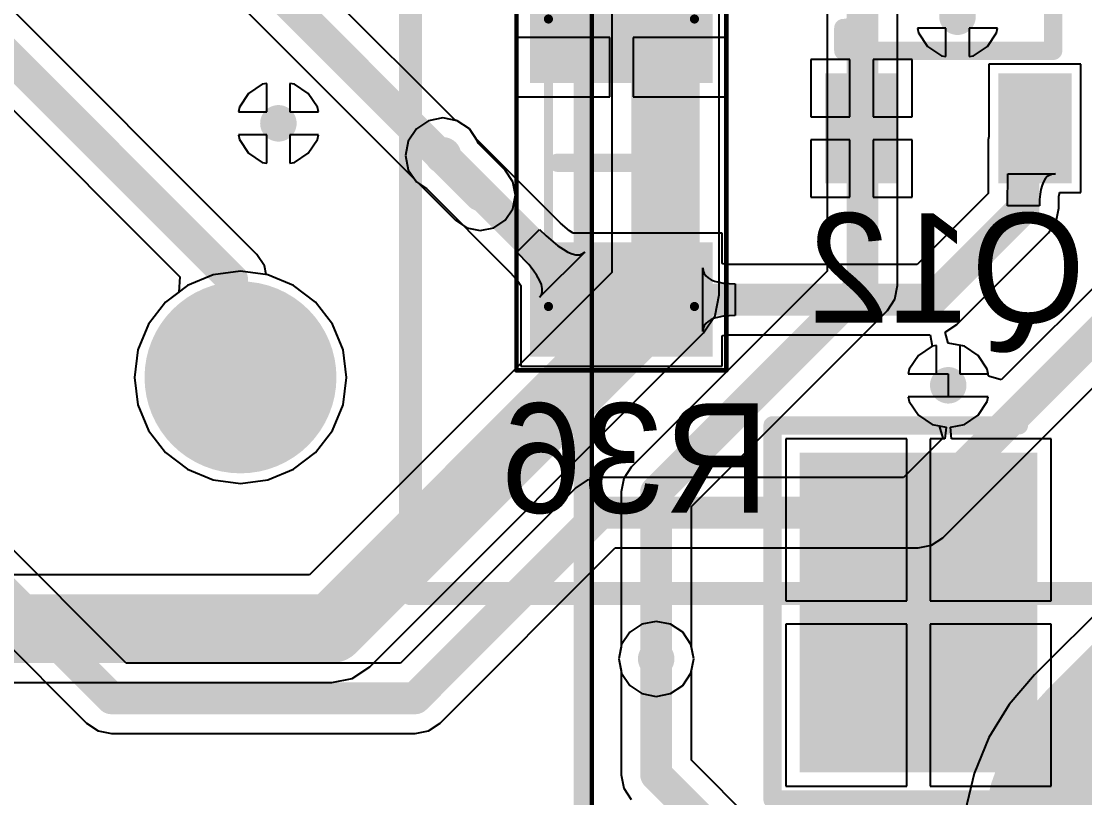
# Model space of a CAD drawing. Header units: millimetres. Extents: x 0.26 to 7.33, y 1.06 to 4.59.
# Drawn here: x 3.9001 to 4.3589, y 2.7251 to 3.06 of the extents above; entities that cross this region are included whole.
import ezdxf

# ---------------------------------------------------------------- set-up
doc = ezdxf.new("R2010")
doc.units = ezdxf.units.MM
doc.header["$MEASUREMENT"] = 0
for name, color, linetype in [('BottomLayer', 5, 'Continuous'), ('BottomOverlay', 54, 'Continuous'), ('BottomPaste', 16, 'Continuous'), ('BottomSolder', 6, 'Continuous'), ('Mechanical1', 6, 'Continuous'), ('Mechanical13', 56, 'Continuous'), ('Mechanical15', 56, 'Continuous'), ('Mechanical16', 56, 'Continuous'), ('MultiLayer', 9, 'Continuous'), ('PadHoleLayer', 156, 'Continuous'), ('TopLayer', 1, 'Continuous'), ('TopOverlay', 2, 'Continuous'), ('TopPaste', 8, 'Continuous'), ('TopSolder', 216, 'Continuous'), ('ViaHoleLayer', 16, 'Continuous')]:
    doc.layers.add(name, color=color, linetype=linetype)

# ---------------------------------------------------------------- blocks, each defined once
blk = doc.blocks.new('SOT23_3_B_2')
at = {"layer": 'BottomLayer'}
for points in [[(-0.01181, 0.0315), (0.01181, 0.0315), (-0.01181, 0.07087), (0.01181, 0.07087)], [(-0.04921, -0.07087), (-0.02559, -0.07087), (-0.04921, -0.0315), (-0.02559, -0.0315)], [(0.02559, -0.07087), (0.04921, -0.07087), (0.02559, -0.0315), (0.04921, -0.0315)]]:
    blk.add_solid(points, dxfattribs=at)
at = {"layer": 'BottomOverlay', "const_width": 0.00394}
for points in [[(-0.06102, 0.02165, 1), (-0.05709, 0.02165, 1)], [(-0.04724, 0.01772, 1), (-0.04331, 0.01772, 1)], [(-0.04724, 0.01772, 1), (-0.04331, 0.01772, 1)], [(0.04331, 0.01772, 1), (0.04724, 0.01772, 1)], [(0.04331, 0.01772, 1), (0.04724, 0.01772, 1)], [(-0.04724, 0.00787, 1), (-0.04331, 0.00787, 1)], [(-0.04724, 0.00787, 1), (-0.04331, 0.00787, 1)], [(-0.04724, -0.00787, 1), (-0.04331, -0.00787, 1)], [(-0.04724, -0.00787, 1), (-0.04331, -0.00787, 1)], [(-0.04724, -0.01772, 1), (-0.04331, -0.01772, 1)], [(-0.04724, -0.01772, 1), (-0.04331, -0.01772, 1)], [(0.04331, -0.01772, 1), (0.04724, -0.01772, 1)], [(0.04331, -0.01772, 1), (0.04724, -0.01772, 1)]]:
    blk.add_lwpolyline(points, format="xyb", close=True, dxfattribs=at)
at = {"layer": 'BottomOverlay', "const_width": 0.00787}
for points in [[(-0.04528, 0.01772), (0.04528, 0.01772)], [(-0.04528, 0.00787), (-0.04528, 0.01772)], [(0.04528, -0.01772), (0.04528, 0.01772)], [(-0.04528, -0.01772), (-0.04528, -0.00787)], [(-0.04528, -0.01772), (0.04528, -0.01772)]]:
    blk.add_lwpolyline(points, dxfattribs=at)
blk.add_lwpolyline([(-0.04528, 0.00787, -1), (-0.04528, -0.00787)], format="xyb", dxfattribs=at)
at = {"layer": 'BottomPaste'}
for points in [[(-0.01181, 0.0315), (0.01181, 0.0315), (-0.01181, 0.07087), (0.01181, 0.07087)], [(-0.04921, -0.07087), (-0.02559, -0.07087), (-0.04921, -0.0315), (-0.02559, -0.0315)], [(0.02559, -0.07087), (0.04921, -0.07087), (0.02559, -0.0315), (0.04921, -0.0315)]]:
    blk.add_solid(points, dxfattribs=at)
at = {"layer": 'BottomSolder'}
for points in [[(-0.01581, 0.0275), (0.01581, 0.0275), (-0.01581, 0.07487), (0.01581, 0.07487)], [(-0.05321, -0.07487), (-0.02159, -0.07487), (-0.05321, -0.0275), (-0.02159, -0.0275)], [(0.02159, -0.07487), (0.05321, -0.07487), (0.02159, -0.0275), (0.05321, -0.0275)]]:
    blk.add_solid(points, dxfattribs=at)
blk = doc.blocks.new('SMC_74')
at = {"layer": 'Mechanical1', "const_width": 0.00394}
for points in [[(0, -0.00787), (0, 0.00787)], [(-0.00787, 0), (0.00787, 0)]]:
    blk.add_lwpolyline(points, dxfattribs=at)
at = {"layer": 'Mechanical1', "const_width": 0.00197}
for points in [[(-0.00098, 0.00787, 1), (0.00098, 0.00787, 1)], [(-0.00886, 0, 1), (-0.00689, 0, 1)], [(0.00689, 0, 1), (0.00886, 0, 1)], [(-0.00098, -0.00787, 1), (0.00098, -0.00787, 1)]]:
    blk.add_lwpolyline(points, format="xyb", close=True, dxfattribs=at)
at = {"layer": 'TopLayer'}
for points in [[(-0.18406, -0.06496), (-0.08957, -0.06496), (-0.18406, 0.06496), (-0.08957, 0.06496)], [(0.08957, -0.06496), (0.18406, -0.06496), (0.08957, 0.06496), (0.18406, 0.06496)]]:
    blk.add_solid(points, dxfattribs=at)
at = {"layer": 'TopOverlay', "const_width": 0.00787}
for points in [[(-0.1998, 0.08071), (-0.0935, 0.08071)], [(-0.1998, -0.08071), (-0.1998, 0.08071)], [(0.0935, 0.08071), (0.19587, 0.08071)], [(0.19587, 0.08091), (0.21358, 0.06299)], [(0.21358, -0.06299), (0.21358, 0.06299)], [(0.19587, -0.08071), (0.21358, -0.06299)], [(-0.1998, -0.08071), (-0.0935, -0.08071)], [(0.0935, -0.08071), (0.19587, -0.08071)]]:
    blk.add_lwpolyline(points, dxfattribs=at)
at = {"layer": 'TopOverlay', "const_width": 0.00394}
for points in [[(-0.20177, 0.08071, 1), (-0.19783, 0.08071, 1)], [(-0.20177, 0.08071, 1), (-0.19783, 0.08071, 1)], [(-0.09547, 0.08071, 1), (-0.09154, 0.08071, 1)], [(0.09154, 0.08071, 1), (0.09547, 0.08071, 1)], [(0.1939, 0.08091, 1), (0.19783, 0.08091, 1)], [(0.1939, 0.08071, 1), (0.19783, 0.08071, 1)], [(0.21161, 0.06299, 1), (0.21555, 0.06299, 1)], [(0.21161, 0.06299, 1), (0.21555, 0.06299, 1)], [(0.21161, -0.06299, 1), (0.21555, -0.06299, 1)], [(0.21161, -0.06299, 1), (0.21555, -0.06299, 1)], [(-0.20177, -0.08071, 1), (-0.19783, -0.08071, 1)], [(-0.20177, -0.08071, 1), (-0.19783, -0.08071, 1)], [(-0.09547, -0.08071, 1), (-0.09154, -0.08071, 1)], [(0.09154, -0.08071, 1), (0.09547, -0.08071, 1)], [(0.1939, -0.08071, 1), (0.19783, -0.08071, 1)], [(0.1939, -0.08071, 1), (0.19783, -0.08071, 1)]]:
    blk.add_lwpolyline(points, format="xyb", close=True, dxfattribs=at)
at = {"layer": 'TopPaste'}
for points in [[(-0.18406, -0.06496), (-0.08957, -0.06496), (-0.18406, 0.06496), (-0.08957, 0.06496)], [(0.08957, -0.06496), (0.18406, -0.06496), (0.08957, 0.06496), (0.18406, 0.06496)]]:
    blk.add_solid(points, dxfattribs=at)
at = {"layer": 'TopSolder'}
for points in [[(-0.18806, -0.06896), (-0.08557, -0.06896), (-0.18806, 0.06896), (-0.08557, 0.06896)], [(0.08557, -0.06896), (0.18806, -0.06896), (0.08557, 0.06896), (0.18806, 0.06896)]]:
    blk.add_solid(points, dxfattribs=at)
blk = doc.blocks.new('TECO_PB134_5_V_85')
at = {"layer": 'BottomLayer', "const_width": 0.0374}
blk.add_lwpolyline([(-0.11713, 0.14764, 1), (-0.07972, 0.14764, 1)], format="xyb", close=True, dxfattribs=at)
at = {"layer": 'BottomSolder', "const_width": 0.0414}
blk.add_lwpolyline([(-0.11913, 0.14764, 1), (-0.07772, 0.14764, 1)], format="xyb", close=True, dxfattribs=at)
at = {"layer": 'Mechanical13', "const_width": 0.00394}
blk.add_lwpolyline([(0.29528, 0.29528), (-0.29528, 0.29528)], dxfattribs=at)
at = {"layer": 'Mechanical15', "const_width": 0.00197}
blk.add_lwpolyline([(0.29921, 0.29921), (-0.29921, 0.29921)], dxfattribs=at)
at = {"layer": 'MultiLayer', "const_width": 0.0374}
blk.add_lwpolyline([(-0.11713, 0.14764, 1), (-0.07972, 0.14764, 1)], format="xyb", close=True, dxfattribs=at)
at = {"layer": 'PadHoleLayer', "const_width": 0.02756}
blk.add_lwpolyline([(-0.1122, 0.14764, 1), (-0.08465, 0.14764, 1)], format="xyb", close=True, dxfattribs=at)
at = {"layer": 'TopLayer', "const_width": 0.0374}
blk.add_lwpolyline([(-0.11713, 0.14764, 1), (-0.07972, 0.14764, 1)], format="xyb", close=True, dxfattribs=at)
at = {"layer": 'TopOverlay', "const_width": 0.00787}
blk.add_lwpolyline([(0.29528, 0.29528), (-0.29528, 0.29528)], dxfattribs=at)
at = {"layer": 'TopSolder', "const_width": 0.0414}
blk.add_lwpolyline([(-0.11913, 0.14764, 1), (-0.07772, 0.14764, 1)], format="xyb", close=True, dxfattribs=at)
blk = doc.blocks.new('RESC3216X60N_B_121')
at = {"layer": 'BottomLayer'}
for points in [[(-0.07972, 0.03543), (-0.07972, -0.03543), (-0.03839, 0.03543), (-0.03839, -0.03543)], [(0.03839, 0.03543), (0.03839, -0.03543), (0.07972, 0.03543), (0.07972, -0.03543)]]:
    blk.add_solid(points, dxfattribs=at)
at = {"layer": 'BottomOverlay', "const_width": 0.00787}
blk.add_lwpolyline([(0, -0.02756), (0, 0.02756)], dxfattribs=at)
at = {"layer": 'BottomOverlay', "const_width": 0.00394}
for points in [[(-0.00197, 0.02756, 1), (0.00197, 0.02756, 1)], [(-0.00197, -0.02756, 1), (0.00197, -0.02756, 1)]]:
    blk.add_lwpolyline(points, format="xyb", close=True, dxfattribs=at)
at = {"layer": 'BottomPaste'}
for points in [[(-0.07972, 0.03543), (-0.07972, -0.03543), (-0.03839, 0.03543), (-0.03839, -0.03543)], [(0.03839, 0.03543), (0.03839, -0.03543), (0.07972, 0.03543), (0.07972, -0.03543)]]:
    blk.add_solid(points, dxfattribs=at)
at = {"layer": 'BottomSolder'}
for points in [[(-0.08372, 0.03943), (-0.08372, -0.03943), (-0.03439, 0.03943), (-0.03439, -0.03943)], [(0.03439, 0.03943), (0.03439, -0.03943), (0.08372, 0.03943), (0.08372, -0.03943)]]:
    blk.add_solid(points, dxfattribs=at)
at = {"layer": 'Mechanical15', "const_width": 0.00394}
for points in [[(-0.06201, -0.0315), (-0.06201, 0.0315)], [(0.06201, 0.0315), (-0.06201, 0.0315)], [(0.06201, -0.0315), (0.06201, 0.0315)], [(0.06201, -0.0315), (-0.06201, -0.0315)]]:
    blk.add_lwpolyline(points, dxfattribs=at)
at = {"layer": 'Mechanical15', "const_width": 0.00197}
for points in [[(-0.06299, 0.0315, 1), (-0.06102, 0.0315, 1)], [(-0.06299, 0.0315, 1), (-0.06102, 0.0315, 1)], [(0.06102, 0.0315, 1), (0.06299, 0.0315, 1)], [(0.06102, 0.0315, 1), (0.06299, 0.0315, 1)], [(-0.06299, -0.0315, 1), (-0.06102, -0.0315, 1)], [(-0.06299, -0.0315, 1), (-0.06102, -0.0315, 1)], [(0.06102, -0.0315, 1), (0.06299, -0.0315, 1)], [(0.06102, -0.0315, 1), (0.06299, -0.0315, 1)]]:
    blk.add_lwpolyline(points, format="xyb", close=True, dxfattribs=at)
at = {"layer": 'Mechanical16', "const_width": 0.00197}
for points in [[(-0.08957, -0.04528), (-0.08957, 0.04528)], [(0.08957, 0.04528), (-0.08957, 0.04528)], [(0.08957, -0.04528), (0.08957, 0.04528)], [(0.08957, -0.04528), (-0.08957, -0.04528)]]:
    blk.add_lwpolyline(points, dxfattribs=at)
at = {"layer": 'Mechanical16', "const_width": 0.000984}
for points in [[(-0.09006, 0.04528, 1), (-0.08907, 0.04528, 1)], [(-0.09006, 0.04528, 1), (-0.08907, 0.04528, 1)], [(0.08907, 0.04528, 1), (0.09006, 0.04528, 1)], [(0.08907, 0.04528, 1), (0.09006, 0.04528, 1)], [(-0.09006, -0.04528, 1), (-0.08907, -0.04528, 1)], [(-0.09006, -0.04528, 1), (-0.08907, -0.04528, 1)], [(0.08907, -0.04528, 1), (0.09006, -0.04528, 1)], [(0.08907, -0.04528, 1), (0.09006, -0.04528, 1)]]:
    blk.add_lwpolyline(points, format="xyb", close=True, dxfattribs=at)

msp = doc.modelspace()

# ---------------------------------------------------------------- linework, layer by layer
at = {"layer": 'BottomLayer'}
for p, q in [((4.87626, 3.45873), (4.32286, 2.90533)), ((4.29773, 2.83727), (4.89329, 3.43282)), ((4.77349, 3.21434), (4.33722, 2.77807)), ((3.94529, 2.78318), (3.56873, 3.15973)), ((4.299, 3.057), (4.28677, 3.057)), ((4.28677, 3.057), (4.28716, 3.05503)), ((4.299, 3.04477), (4.299, 3.057)), ((4.32123, 3.057), (4.309, 3.057)), ((4.309, 3.057), (4.309, 3.04477)), ((4.32084, 3.05503), (4.32123, 3.057)), ((4.154, 3.05306), (4.11357, 3.05306)), ((4.11357, 3.05306), (4.11357, 3.02739)), ((4.154, 3.02739), (4.154, 3.05306)), ((4.20443, 3.05306), (4.164, 3.05306)), ((4.164, 3.05306), (4.164, 3.02739)), ((4.20443, 3.02739), (4.20443, 3.05306)), ((4.28716, 3.05503), (4.29111, 3.04911)), ((4.31689, 3.04911), (4.32084, 3.05503)), ((4.29111, 3.04911), (4.29703, 3.04516)), ((4.31097, 3.04516), (4.31689, 3.04911)), ((4.2576, 3.0435), (4.24079, 3.0435)), ((4.24079, 3.0435), (4.24079, 3.01882)), ((4.2576, 3.01882), (4.2576, 3.0435)), ((4.28441, 3.0435), (4.2676, 3.0435)), ((4.2676, 3.0435), (4.2676, 3.01882)), ((4.28441, 3.01882), (4.28441, 3.0435)), ((4.29703, 3.04516), (4.299, 3.04477)), ((4.309, 3.04477), (4.31097, 3.04516)), ((4.35721, 3.0415), (4.31759, 3.0415)), ((4.31759, 3.0415), (4.31759, 3.01036)), ((4.35721, 2.98613), (4.35721, 3.0415)), ((4.006, 3.03323), (4.00403, 3.03284)), ((4.006, 3.021), (4.006, 3.03323)), ((4.01797, 3.03284), (4.016, 3.03323)), ((4.016, 3.03323), (4.016, 3.021)), ((3.99811, 3.02889), (3.99416, 3.02297)), ((4.00403, 3.03284), (3.99811, 3.02889)), ((4.02389, 3.02889), (4.01797, 3.03284)), ((4.02784, 3.02297), (4.02389, 3.02889)), ((4.11357, 3.02739), (4.154, 3.02739)), ((4.164, 3.02739), (4.20443, 3.02739)), ((3.99416, 3.02297), (3.99377, 3.021)), ((3.99377, 3.021), (4.006, 3.021)), ((4.016, 3.021), (4.02823, 3.021)), ((4.02823, 3.021), (4.02784, 3.02297)), ((4.07581, 3.01713), (4.07056, 3.01363)), ((4.082, 3.01837), (4.07581, 3.01713)), ((4.08819, 3.01713), (4.082, 3.01837)), ((4.09344, 3.01363), (4.08819, 3.01713)), ((4.24079, 3.01882), (4.2576, 3.01882)), ((4.2676, 3.01882), (4.28441, 3.01882)), ((4.006, 3.011), (3.99377, 3.011)), ((3.99377, 3.011), (3.99416, 3.00903)), ((4.006, 2.99877), (4.006, 3.011)), ((4.02823, 3.011), (4.016, 3.011)), ((4.016, 3.011), (4.016, 2.99877)), ((4.02784, 3.00903), (4.02823, 3.011)), ((4.07056, 3.01363), (4.06705, 3.00837)), ((4.0963, 3.00935), (4.09344, 3.01363)), ((4.31759, 3.01036), (4.3173, 3.0089)), ((3.99416, 3.00903), (3.99811, 3.00311)), ((4.02389, 3.00311), (4.02784, 3.00903)), ((4.06705, 3.00837), (4.06581, 3.00218)), ((4.13265, 2.973), (4.0963, 3.00935)), ((4.2576, 3.00882), (4.24079, 3.00882)), ((4.24079, 3.00882), (4.24079, 2.98413)), ((4.2576, 2.98413), (4.2576, 3.00882)), ((4.28441, 3.00882), (4.2676, 3.00882)), ((4.2676, 3.00882), (4.2676, 2.98413)), ((4.28441, 2.98413), (4.28441, 3.00882)), ((4.3173, 3.0089), (4.3173, 2.98577)), ((3.99811, 3.00311), (4.00403, 2.99916)), ((4.01797, 2.99916), (4.02389, 3.00311)), ((4.06581, 3.00218), (4.06705, 2.99599)), ((4.00403, 2.99916), (4.006, 2.99877)), ((4.016, 2.99877), (4.01797, 2.99916)), ((4.06705, 2.99599), (4.07056, 2.99074)), ((4.32559, 2.98047), (4.32571, 2.99425)), ((4.32571, 2.99425), (4.34626, 2.99425)), ((4.34185, 2.99205), (4.34109, 2.99081)), ((4.34275, 2.99301), (4.34185, 2.99205)), ((4.34378, 2.9937), (4.34275, 2.99301)), ((4.34495, 2.99412), (4.34378, 2.9937)), ((4.34626, 2.99425), (4.34495, 2.99412)), ((4.07056, 2.99074), (4.07483, 2.98788)), ((4.07483, 2.98788), (4.11055, 2.95216)), ((4.33999, 2.9875), (4.33965, 2.98543)), ((4.34047, 2.98929), (4.33999, 2.9875)), ((4.34109, 2.99081), (4.34047, 2.98929)), ((4.24079, 2.98413), (4.2576, 2.98413)), ((4.2676, 2.98413), (4.28441, 2.98413)), ((4.3173, 2.98577), (4.28666, 2.95513)), ((4.33944, 2.98309), (4.33937, 2.98047)), ((4.33965, 2.98543), (4.33944, 2.98309)), ((4.34766, 2.98348), (4.34774, 2.9844)), ((4.34766, 2.97948), (4.34766, 2.98348)), ((4.34774, 2.9844), (4.34797, 2.98577)), ((4.34797, 2.98577), (4.34807, 2.98613)), ((4.34807, 2.98613), (4.35721, 2.98613)), ((4.33937, 2.98047), (4.32559, 2.98047)), ((4.34651, 2.97367), (4.34766, 2.97948)), ((4.34322, 2.96875), (4.34651, 2.97367)), ((4.11394, 2.96049), (4.12369, 2.97024)), ((4.12369, 2.97024), (4.12651, 2.96751)), ((4.13655, 2.9697), (4.13265, 2.973)), ((4.13811, 2.96861), (4.13655, 2.9697)), ((4.30368, 2.92921), (4.34321, 2.96875)), ((4.34321, 2.96875), (4.34322, 2.96875)), ((4.12651, 2.96751), (4.13158, 2.96322)), ((4.14299, 2.96861), (4.13811, 2.96861)), ((4.14317, 2.96865), (4.14299, 2.96861)), ((4.14336, 2.96861), (4.14317, 2.96865)), ((4.20243, 2.96861), (4.14336, 2.96861)), ((4.20243, 2.95552), (4.20243, 2.96861)), ((4.11901, 2.95504), (4.11394, 2.96049)), ((4.14317, 2.96049), (4.12369, 2.94101)), ((4.13158, 2.96322), (4.13382, 2.96166)), ((4.13382, 2.96166), (4.13587, 2.96049)), ((4.13587, 2.96049), (4.13772, 2.95971)), ((4.13772, 2.95971), (4.13937, 2.95933)), ((4.14084, 2.95933), (4.1421, 2.95971)), ((4.1421, 2.95971), (4.14317, 2.96049)), ((4.12096, 2.9526), (4.11901, 2.95504)), ((4.13937, 2.95933), (4.14084, 2.95933)), ((4.20272, 2.95544), (4.20243, 2.95552)), ((4.20411, 2.95521), (4.20272, 2.95544)), ((4.20505, 2.95513), (4.20411, 2.95521)), ((4.28666, 2.95513), (4.20505, 2.95513)), ((3.98279, 2.95066), (3.97174, 2.94608)), ((3.99464, 2.95222), (3.98279, 2.95066)), ((4.00649, 2.95066), (3.99464, 2.95222)), ((4.01753, 2.94608), (4.00649, 2.95066)), ((4.11055, 2.95216), (4.11283, 2.94971)), ((4.12252, 2.95036), (4.12096, 2.9526)), ((4.12369, 2.94831), (4.12252, 2.95036)), ((4.19419, 2.92617), (4.19419, 2.95372)), ((4.19419, 2.95372), (4.19433, 2.95242)), ((4.19433, 2.95242), (4.19475, 2.95124)), ((4.19475, 2.95124), (4.19544, 2.95021)), ((3.97174, 2.94608), (3.96226, 2.93881)), ((4.02702, 2.93881), (4.01753, 2.94608)), ((4.11283, 2.94971), (4.11442, 2.94772)), ((4.11442, 2.94772), (4.11557, 2.94607)), ((4.11557, 2.94607), (4.11557, 2.94119)), ((4.12447, 2.94646), (4.12369, 2.94831)), ((4.12486, 2.94481), (4.12447, 2.94646)), ((4.19544, 2.95021), (4.19642, 2.94931)), ((4.19642, 2.94931), (4.19767, 2.94856)), ((4.19767, 2.94856), (4.1992, 2.94794)), ((4.1992, 2.94794), (4.201, 2.94745)), ((4.201, 2.94745), (4.20309, 2.94711)), ((4.20309, 2.94711), (4.20545, 2.9469)), ((4.20545, 2.9469), (4.20809, 2.94683)), ((4.20809, 2.94683), (4.20809, 2.93306)), ((4.11557, 2.94119), (4.11553, 2.94101)), ((4.12369, 2.94101), (4.12447, 2.94208)), ((4.12447, 2.94208), (4.12486, 2.94335)), ((4.12486, 2.94335), (4.12486, 2.94481)), ((3.96226, 2.93881), (3.95498, 2.92932)), ((4.0343, 2.92932), (4.02702, 2.93881)), ((4.11553, 2.94101), (4.11557, 2.94082)), ((4.11557, 2.94082), (4.11557, 2.91128)), ((3.74938, 2.93615), (3.92826, 2.75727)), ((4.201, 2.93244), (4.1992, 2.93195)), ((4.20309, 2.93278), (4.201, 2.93244)), ((4.20545, 2.93299), (4.20309, 2.93278)), ((4.20809, 2.93306), (4.20545, 2.93299)), ((3.95498, 2.92932), (3.9504, 2.91828)), ((4.03887, 2.91828), (4.0343, 2.92932)), ((4.19433, 2.92747), (4.19419, 2.92617)), ((4.19475, 2.92865), (4.19433, 2.92747)), ((4.19544, 2.92968), (4.19475, 2.92865)), ((4.19642, 2.93057), (4.19544, 2.92968)), ((4.19767, 2.93133), (4.19642, 2.93057)), ((4.1992, 2.93195), (4.19767, 2.93133)), ((4.29875, 2.92592), (4.30368, 2.92921)), ((4.20243, 2.92437), (4.20272, 2.92445)), ((4.20243, 2.91128), (4.20243, 2.92437)), ((4.20272, 2.92445), (4.20411, 2.92468)), ((4.20411, 2.92468), (4.20505, 2.92476)), ((4.20505, 2.92476), (4.29216, 2.92476)), ((4.29216, 2.92476), (4.29303, 2.91984)), ((4.3, 2.92122), (4.29875, 2.92592)), ((3.9504, 2.91828), (3.94884, 2.90643)), ((4.04043, 2.90643), (4.03887, 2.91828)), ((4.29303, 2.91984), (4.28711, 2.91589)), ((4.30697, 2.91984), (4.3, 2.92122)), ((4.31289, 2.91589), (4.30697, 2.91984)), ((4.28711, 2.91589), (4.28316, 2.90997)), ((4.31684, 2.90997), (4.31289, 2.91589)), ((4.11557, 2.91128), (4.20243, 2.91128)), ((4.28316, 2.90997), (4.28277, 2.908)), ((4.31743, 2.90697), (4.31684, 2.90997)), ((3.94884, 2.90643), (3.9504, 2.89457)), ((4.03887, 2.89457), (4.04043, 2.90643)), ((4.28277, 2.908), (4.3, 2.908)), ((4.3, 2.908), (4.3, 2.898)), ((4.32286, 2.90533), (4.31743, 2.90697)), ((4.3, 2.898), (4.28277, 2.898)), ((4.28277, 2.898), (4.28316, 2.89603)), ((4.28316, 2.89603), (4.28711, 2.89011)), ((3.9504, 2.89457), (3.95498, 2.88353)), ((4.0343, 2.88353), (4.03887, 2.89457)), ((4.28711, 2.89011), (4.29303, 2.88616)), ((4.29303, 2.88616), (4.29603, 2.88557)), ((3.95498, 2.88353), (3.96226, 2.87404)), ((4.02702, 2.87404), (4.0343, 2.88353)), ((4.29603, 2.88557), (4.29767, 2.88014)), ((4.29767, 2.88014), (4.28071, 2.86318)), ((3.96226, 2.87404), (3.97174, 2.86677)), ((4.01753, 2.86677), (4.02702, 2.87404)), ((3.97174, 2.86677), (3.98279, 2.86219)), ((4.00649, 2.86219), (4.01753, 2.86677)), ((4.15, 2.86318), (4.14419, 2.86203)), ((4.28071, 2.86318), (4.15, 2.86318)), ((4.15, 2.86318), (4.15, 2.86318)), ((3.98279, 2.86219), (3.99464, 2.86063)), ((3.99464, 2.86063), (4.00649, 2.86219)), ((4.13927, 2.85873), (4.06371, 2.78318)), ((4.14419, 2.86203), (4.13927, 2.85873)), ((4.29281, 2.83397), (4.29773, 2.83727)), ((4.08073, 2.75727), (4.15629, 2.83282)), ((4.15629, 2.83282), (4.287, 2.83282)), ((4.287, 2.83282), (4.29281, 2.83397)), ((4.16781, 2.79995), (4.16256, 2.79644)), ((4.174, 2.80118), (4.16781, 2.79995)), ((4.18019, 2.79995), (4.174, 2.80118)), ((4.18544, 2.79644), (4.18019, 2.79995)), ((4.16256, 2.79644), (4.15905, 2.79119)), ((4.18895, 2.79119), (4.18544, 2.79644)), ((4.15905, 2.79119), (4.15782, 2.785)), ((4.19018, 2.785), (4.18895, 2.79119)), ((4.06371, 2.78318), (3.94529, 2.78318)), ((4.15782, 2.785), (4.15882, 2.77995)), ((4.18918, 2.77995), (4.19018, 2.785)), ((4.15882, 2.77995), (4.15882, 2.735)), ((4.18918, 2.74129), (4.18918, 2.77995)), ((4.33722, 2.77807), (4.32634, 2.76533)), ((4.32634, 2.76533), (4.31759, 2.75105)), ((3.92826, 2.75727), (3.92827, 2.75727)), ((3.92827, 2.75727), (3.93319, 2.75397)), ((3.93319, 2.75397), (3.939, 2.75282)), ((4.07, 2.75282), (4.07581, 2.75397)), ((4.07581, 2.75397), (4.08073, 2.75727)), ((3.939, 2.75282), (3.939, 2.75282)), ((3.939, 2.75282), (4.07, 2.75282)), ((4.31759, 2.75105), (4.31118, 2.73557)), ((4.28673, 2.64373), (4.18918, 2.74129)), ((4.15882, 2.735), (4.15997, 2.72919)), ((4.31118, 2.73557), (4.30727, 2.71928)), ((4.15997, 2.72919), (4.16327, 2.72427))]:
    msp.add_line(p, q, dxfattribs=at)
for points, const_width in [([(4.287, 2.848), (4.887, 3.448)], 0.01378), ([(4.41271, 2.70258), (4.84897, 3.13885)], 0.19685), ([(3.558, 3.149), (3.939, 2.768)], 0.01378), ([(4.33248, 3.0089), (4.3374, 3.01382)], 0.01378), ([(4.33248, 2.97948), (4.33248, 3.0089)], 0.01378), ([(4.082, 3.00218), (4.14424, 2.93994)], 0.01378), ([(4.29294, 2.93994), (4.33248, 2.97948)], 0.01378), ([(4.14424, 2.93994), (4.159, 2.93994)], 0.01378), ([(4.159, 2.93994), (4.29294, 2.93994)], 0.01378), ([(3.967, 2.90643), (3.99464, 2.90643)], 0.01378), ([(4.07, 2.768), (4.15, 2.848)], 0.01378), ([(4.15, 2.848), (4.287, 2.848)], 0.01378), ([(4.41271, 2.12447), (4.41271, 2.70258)], 0.19685), ([(4.174, 2.735), (4.174, 2.785)], 0.01378), ([(3.939, 2.768), (4.07, 2.768)], 0.01378), ([(4.174, 2.735), (4.276, 2.633)], 0.01378)]:
    msp.add_lwpolyline(points, dxfattribs=dict(at, const_width=const_width))
for points, const_width in [([(4.30006, 3.062, 1), (4.30794, 3.062, 1)], 0.00787), ([(4.00706, 3.016, 1), (4.01494, 3.016, 1)], 0.00787), ([(4.33396, 3.01382, 1), (4.34085, 3.01382, 1)], 0.00689), ([(4.32904, 3.0089, 1), (4.33593, 3.0089, 1)], 0.00689), ([(4.32904, 3.0089, 1), (4.33593, 3.0089, 1)], 0.00689), ([(4.07806, 3.00218, 1), (4.08594, 3.00218, 1)], 0.00787), ([(4.07856, 3.00218, 1), (4.08544, 3.00218, 1)], 0.00689), ([(4.32904, 2.97948, 1), (4.33593, 2.97948, 1)], 0.00689), ([(4.32904, 2.97948, 1), (4.33593, 2.97948, 1)], 0.00689), ([(4.14079, 2.93994, 1), (4.14768, 2.93994, 1)], 0.00689), ([(4.14079, 2.93994, 1), (4.14768, 2.93994, 1)], 0.00689), ([(4.15556, 2.93994, 1), (4.16244, 2.93994, 1)], 0.00689), ([(4.15556, 2.93994, 1), (4.16244, 2.93994, 1)], 0.00689), ([(4.2895, 2.93994, 1), (4.29639, 2.93994, 1)], 0.00689), ([(4.2895, 2.93994, 1), (4.29639, 2.93994, 1)], 0.00689), ([(3.96356, 2.90643, 1), (3.97044, 2.90643, 1)], 0.00689), ([(3.99119, 2.90643, 1), (3.99808, 2.90643, 1)], 0.00689), ([(4.29606, 2.903, 1), (4.30394, 2.903, 1)], 0.00787), ([(4.14656, 2.848, 1), (4.15344, 2.848, 1)], 0.00689), ([(4.14656, 2.848, 1), (4.15344, 2.848, 1)], 0.00689), ([(4.28356, 2.848, 1), (4.29044, 2.848, 1)], 0.00689), ([(4.28356, 2.848, 1), (4.29044, 2.848, 1)], 0.00689), ([(4.36349, 2.70258, 1), (4.46192, 2.70258, 1)], 0.09843), ([(4.36349, 2.70258, 1), (4.46192, 2.70258, 1)], 0.09843), ([(4.17006, 2.785, 1), (4.17794, 2.785, 1)], 0.00787), ([(4.17056, 2.785, 1), (4.17744, 2.785, 1)], 0.00689), ([(3.93556, 2.768, 1), (3.94244, 2.768, 1)], 0.00689), ([(3.93556, 2.768, 1), (3.94244, 2.768, 1)], 0.00689), ([(4.06656, 2.768, 1), (4.07344, 2.768, 1)], 0.00689), ([(4.06656, 2.768, 1), (4.07344, 2.768, 1)], 0.00689), ([(4.17056, 2.735, 1), (4.17744, 2.735, 1)], 0.00689), ([(4.17056, 2.735, 1), (4.17744, 2.735, 1)], 0.00689)]:
    msp.add_lwpolyline(points, format="xyb", close=True, dxfattribs=dict(at, const_width=const_width))
at = {"layer": 'BottomOverlay', "const_width": 0.01}
for points in [[(4.068, 2.81319), (4.068, 3.15323)], [(4.068, 2.81319), (4.533, 2.81319)]]:
    msp.add_lwpolyline(points, dxfattribs=at)
at = {"layer": 'BottomOverlay', "const_width": 0.005}
msp.add_lwpolyline([(4.0655, 2.81319, 1), (4.0705, 2.81319, 1)], format="xyb", close=True, dxfattribs=at)
msp.add_lwpolyline([(4.0655, 2.81319, 1), (4.0705, 2.81319, 1)], format="xyb", close=True, dxfattribs=at)
at = {"layer": 'MultiLayer', "const_width": 0.00787}
for points in [[(4.30006, 3.062, 1), (4.30794, 3.062, 1)], [(4.00706, 3.016, 1), (4.01494, 3.016, 1)], [(4.07806, 3.00218, 1), (4.08594, 3.00218, 1)], [(4.29606, 2.903, 1), (4.30394, 2.903, 1)], [(4.17006, 2.785, 1), (4.17794, 2.785, 1)]]:
    msp.add_lwpolyline(points, format="xyb", close=True, dxfattribs=at)
at = {"layer": 'TopLayer'}
for p, q in [((4.08724, 3.01732), (3.92418, 3.18038)), ((4.27818, 2.946), (4.27818, 3.16695)), ((3.89827, 3.16336), (4.06989, 2.99173)), ((4.15479, 3.155), (4.15479, 2.95161)), ((4.20121, 2.942), (4.20121, 3.14539)), ((4.00173, 2.95944), (3.8313, 3.12988)), ((3.80983, 3.10841), (3.96841, 2.94983)), ((4.24782, 3.11044), (4.24782, 2.95229)), ((4.299, 3.057), (4.28677, 3.057)), ((4.28677, 3.057), (4.28716, 3.05503)), ((4.299, 3.04477), (4.299, 3.057)), ((4.32123, 3.057), (4.309, 3.057)), ((4.309, 3.057), (4.309, 3.04477)), ((4.32084, 3.05503), (4.32123, 3.057)), ((4.28716, 3.05503), (4.29111, 3.04911)), ((4.31689, 3.04911), (4.32084, 3.05503)), ((4.29111, 3.04911), (4.29703, 3.04516)), ((4.31097, 3.04516), (4.31689, 3.04911)), ((4.29703, 3.04516), (4.299, 3.04477)), ((4.309, 3.04477), (4.31097, 3.04516)), ((4.006, 3.03323), (4.00403, 3.03284)), ((4.006, 3.021), (4.006, 3.03323)), ((4.01797, 3.03284), (4.016, 3.03323)), ((4.016, 3.03323), (4.016, 3.021)), ((3.99811, 3.02889), (3.99416, 3.02297)), ((4.00403, 3.03284), (3.99811, 3.02889)), ((4.02389, 3.02889), (4.01797, 3.03284)), ((4.02784, 3.02297), (4.02389, 3.02889)), ((3.99416, 3.02297), (3.99377, 3.021)), ((3.99377, 3.021), (4.006, 3.021)), ((4.016, 3.021), (4.02823, 3.021)), ((4.02823, 3.021), (4.02784, 3.02297)), ((4.08819, 3.01713), (4.08724, 3.01732)), ((4.09344, 3.01363), (4.08819, 3.01713)), ((4.006, 3.011), (3.99377, 3.011)), ((3.99377, 3.011), (3.99416, 3.00903)), ((4.006, 2.99877), (4.006, 3.011)), ((4.02823, 3.011), (4.016, 3.011)), ((4.016, 3.011), (4.016, 2.99877)), ((4.02784, 3.00903), (4.02823, 3.011)), ((4.09695, 3.00837), (4.09344, 3.01363)), ((3.99416, 3.00903), (3.99811, 3.00311)), ((4.02389, 3.00311), (4.02784, 3.00903)), ((4.09714, 3.00742), (4.09695, 3.00837)), ((4.10883, 2.99573), (4.09714, 3.00742)), ((3.99811, 3.00311), (4.00403, 2.99916)), ((4.01797, 2.99916), (4.02389, 3.00311)), ((4.00403, 2.99916), (4.006, 2.99877)), ((4.016, 2.99877), (4.01797, 2.99916)), ((4.06989, 2.99173), (4.07056, 2.99074)), ((4.11212, 2.99081), (4.10883, 2.99573)), ((4.07056, 2.99074), (4.07155, 2.99007)), ((4.07155, 2.99007), (4.08736, 2.97427)), ((4.11327, 2.985), (4.11212, 2.99081)), ((4.11212, 2.97919), (4.11327, 2.985)), ((4.10883, 2.97427), (4.11212, 2.97919)), ((4.08736, 2.97427), (4.09228, 2.97097)), ((4.1039, 2.97097), (4.10883, 2.97427)), ((4.09228, 2.97097), (4.09809, 2.96982)), ((4.09809, 2.96982), (4.1039, 2.97097)), ((4.00503, 2.95452), (4.00173, 2.95944)), ((4.00173, 2.95944), (4.00173, 2.95944)), ((4.00577, 2.95075), (4.00503, 2.95452)), ((4.00649, 2.95066), (4.00577, 2.95075)), ((4.01753, 2.94608), (4.00649, 2.95066)), ((4.15479, 2.95161), (4.02439, 2.82121)), ((4.24782, 2.95229), (4.16327, 2.86773)), ((3.96841, 2.94983), (3.96797, 2.94319)), ((4.02702, 2.93881), (4.01753, 2.94608)), ((4.27703, 2.94019), (4.27818, 2.946)), ((3.96797, 2.94319), (3.96226, 2.93881)), ((4.19944, 2.93312), (4.20121, 2.942)), ((3.96226, 2.93881), (3.95498, 2.92932)), ((4.0343, 2.92932), (4.02702, 2.93881)), ((4.27373, 2.93527), (4.27703, 2.94019)), ((4.18918, 2.85071), (4.27373, 2.93527)), ((4.19441, 2.92559), (4.19944, 2.93312)), ((3.95498, 2.92932), (3.9504, 2.91828)), ((4.03887, 2.91828), (4.0343, 2.92932)), ((4.05041, 2.78159), (4.19441, 2.92559)), ((3.9504, 2.91828), (3.94884, 2.90643)), ((4.04043, 2.90643), (4.03887, 2.91828)), ((4.29303, 2.91984), (4.28711, 2.91589)), ((4.295, 2.92023), (4.29303, 2.91984)), ((4.295, 2.908), (4.295, 2.92023)), ((4.30697, 2.91984), (4.305, 2.92023)), ((4.305, 2.92023), (4.305, 2.908)), ((4.31289, 2.91589), (4.30697, 2.91984)), ((4.28711, 2.91589), (4.28316, 2.90997)), ((4.31684, 2.90997), (4.31289, 2.91589)), ((4.28316, 2.90997), (4.28277, 2.908)), ((4.31723, 2.908), (4.31684, 2.90997)), ((3.94884, 2.90643), (3.9504, 2.89457)), ((4.03887, 2.89457), (4.04043, 2.90643)), ((4.28277, 2.908), (4.295, 2.908)), ((4.305, 2.908), (4.31723, 2.908)), ((4.31723, 2.898), (4.28277, 2.898)), ((4.28277, 2.898), (4.28316, 2.89603)), ((4.28316, 2.89603), (4.28711, 2.89011)), ((4.31289, 2.89011), (4.31684, 2.89603)), ((4.31684, 2.89603), (4.31723, 2.898)), ((3.9504, 2.89457), (3.95498, 2.88353)), ((4.0343, 2.88353), (4.03887, 2.89457)), ((4.28711, 2.89011), (4.29303, 2.88616)), ((4.29303, 2.88616), (4.29907, 2.88496)), ((4.30093, 2.88496), (4.30697, 2.88616)), ((4.30697, 2.88616), (4.31289, 2.89011)), ((3.95498, 2.88353), (3.96226, 2.87404)), ((4.02702, 2.87404), (4.0343, 2.88353)), ((4.29907, 2.88496), (4.29858, 2.87996)), ((4.30142, 2.87996), (4.30093, 2.88496)), ((4.28219, 2.87996), (4.22994, 2.87996)), ((4.22994, 2.87996), (4.22994, 2.81)), ((4.28219, 2.81), (4.28219, 2.87996)), ((4.29858, 2.87996), (4.29219, 2.87996)), ((4.29219, 2.87996), (4.29219, 2.81)), ((4.34443, 2.87996), (4.30142, 2.87996)), ((4.34443, 2.81), (4.34443, 2.87996)), ((3.96226, 2.87404), (3.97174, 2.86677)), ((4.01753, 2.86677), (4.02702, 2.87404)), ((3.97174, 2.86677), (3.98279, 2.86219)), ((4.00649, 2.86219), (4.01753, 2.86677)), ((4.16327, 2.86773), (4.15997, 2.86281)), ((3.98279, 2.86219), (3.99464, 2.86063)), ((3.99464, 2.86063), (4.00649, 2.86219)), ((4.15997, 2.86281), (4.15882, 2.857)), ((4.15882, 2.857), (4.15882, 2.79005)), ((4.18918, 2.79005), (4.18918, 2.85071)), ((4.02439, 2.82121), (3.66191, 2.82121)), ((4.22994, 2.81), (4.28219, 2.81)), ((4.29219, 2.81), (4.34443, 2.81)), ((4.28219, 2.8), (4.22994, 2.8)), ((4.22994, 2.8), (4.22994, 2.73004)), ((4.28219, 2.73004), (4.28219, 2.8)), ((4.34443, 2.8), (4.29219, 2.8)), ((4.29219, 2.8), (4.29219, 2.73004)), ((4.34443, 2.73004), (4.34443, 2.8)), ((4.15882, 2.79005), (4.15782, 2.785)), ((4.19018, 2.785), (4.18918, 2.79005)), ((4.04288, 2.77656), (4.05041, 2.78159)), ((4.15782, 2.785), (4.15905, 2.77881)), ((4.18895, 2.77881), (4.19018, 2.785)), ((4.034, 2.77479), (4.04288, 2.77656)), ((4.15905, 2.77881), (4.16256, 2.77356)), ((4.18544, 2.77356), (4.18895, 2.77881)), ((3.6523, 2.77479), (4.034, 2.77479)), ((4.16256, 2.77356), (4.16781, 2.77005)), ((4.18019, 2.77005), (4.18544, 2.77356)), ((4.16781, 2.77005), (4.174, 2.76882)), ((4.174, 2.76882), (4.18019, 2.77005)), ((4.22994, 2.73004), (4.28219, 2.73004)), ((4.29219, 2.73004), (4.34443, 2.73004))]:
    msp.add_line(p, q, dxfattribs=at)
for points, const_width in [([(3.909, 3.17409), (4.09122, 2.99187)], 0.01378), ([(4.263, 2.946), (4.263, 3.172)], 0.01378), ([(4.178, 2.942), (4.178, 3.155)], 0.02953), ([(3.817, 3.12271), (3.991, 2.94871)], 0.01378), ([(4.09122, 2.99187), (4.09809, 2.985)], 0.01378), ([(3.991, 2.90909), (3.991, 2.94871)], 0.01378), ([(4.034, 2.798), (4.178, 2.942)], 0.02953), ([(4.174, 2.857), (4.263, 2.946)], 0.01378), ([(3.98164, 2.89972), (3.991, 2.90909)], 0.01378), ([(4.13908, 2.35402), (4.56029, 2.77523)], 0.19685), ([(4.174, 2.785), (4.174, 2.857)], 0.01378), ([(4.29038, 2.7963), (4.29038, 2.82591)], 0.01378), ([(3.6523, 2.798), (4.034, 2.798)], 0.02953)]:
    msp.add_lwpolyline(points, dxfattribs=dict(at, const_width=const_width))
for points, const_width in [([(4.30006, 3.062, 1), (4.30794, 3.062, 1)], 0.00787), ([(4.00706, 3.016, 1), (4.01494, 3.016, 1)], 0.00787), ([(4.07806, 3.00218, 1), (4.08594, 3.00218, 1)], 0.00787), ([(4.08778, 2.99187, 1), (4.09467, 2.99187, 1)], 0.00689), ([(4.08778, 2.99187, 1), (4.09467, 2.99187, 1)], 0.00689), ([(4.09465, 2.985, 1), (4.10154, 2.985, 1)], 0.00689), ([(3.98756, 2.94871, 1), (3.99444, 2.94871, 1)], 0.00689), ([(3.98756, 2.94871, 1), (3.99444, 2.94871, 1)], 0.00689), ([(4.17062, 2.942, 1), (4.18538, 2.942, 1)], 0.01476), ([(4.17062, 2.942, 1), (4.18538, 2.942, 1)], 0.01476), ([(4.25956, 2.946, 1), (4.26644, 2.946, 1)], 0.00689), ([(4.25956, 2.946, 1), (4.26644, 2.946, 1)], 0.00689), ([(3.98756, 2.90909, 1), (3.99444, 2.90909, 1)], 0.00689), ([(3.98756, 2.90909, 1), (3.99444, 2.90909, 1)], 0.00689), ([(4.29606, 2.903, 1), (4.30394, 2.903, 1)], 0.00787), ([(3.97819, 2.89972, 1), (3.98508, 2.89972, 1)], 0.00689), ([(4.17056, 2.857, 1), (4.17744, 2.857, 1)], 0.00689), ([(4.17056, 2.857, 1), (4.17744, 2.857, 1)], 0.00689), ([(4.28693, 2.82591, 1), (4.29382, 2.82591, 1)], 0.00689), ([(4.02662, 2.798, 1), (4.04138, 2.798, 1)], 0.01476), ([(4.02662, 2.798, 1), (4.04138, 2.798, 1)], 0.01476), ([(4.28693, 2.7963, 1), (4.29382, 2.7963, 1)], 0.00689), ([(4.17006, 2.785, 1), (4.17794, 2.785, 1)], 0.00787), ([(4.17056, 2.785, 1), (4.17744, 2.785, 1)], 0.00689)]:
    msp.add_lwpolyline(points, format="xyb", close=True, dxfattribs=dict(at, const_width=const_width))
at = {"layer": 'ViaHoleLayer', "const_width": 0.00591}
for points in [[(4.30105, 3.062, 1), (4.30695, 3.062, 1)], [(4.00805, 3.016, 1), (4.01395, 3.016, 1)], [(4.07905, 3.00218, 1), (4.08495, 3.00218, 1)], [(4.29705, 2.903, 1), (4.30295, 2.903, 1)], [(4.17105, 2.785, 1), (4.17695, 2.785, 1)]]:
    msp.add_lwpolyline(points, format="xyb", close=True, dxfattribs=at)

# ---------------------------------------------------------------- block references
for name, p, rotation in [('SOT23_3_B_2', (4.3, 3.065), 360), ('TECO_PB134_5_V_85', (3.847, 2.808), 270), ('RESC3216X60N_B_121', (4.159, 2.999), 270), ('SMC_74', (4.424, 2.805), 360)]:
    msp.add_blockref(name, p, dxfattribs=dict(rotation=rotation))

# ---------------------------------------------------------------- texts
at = {"layer": 'BottomOverlay', "text_generation_flag": 2}
for s, p in [('Q12', (4.359, 2.93)), ('R36', (4.223, 2.848))]:
    msp.add_text(s, height=0.047244, dxfattribs=at).set_placement(p)

doc.saveas('drawing.dxf')
